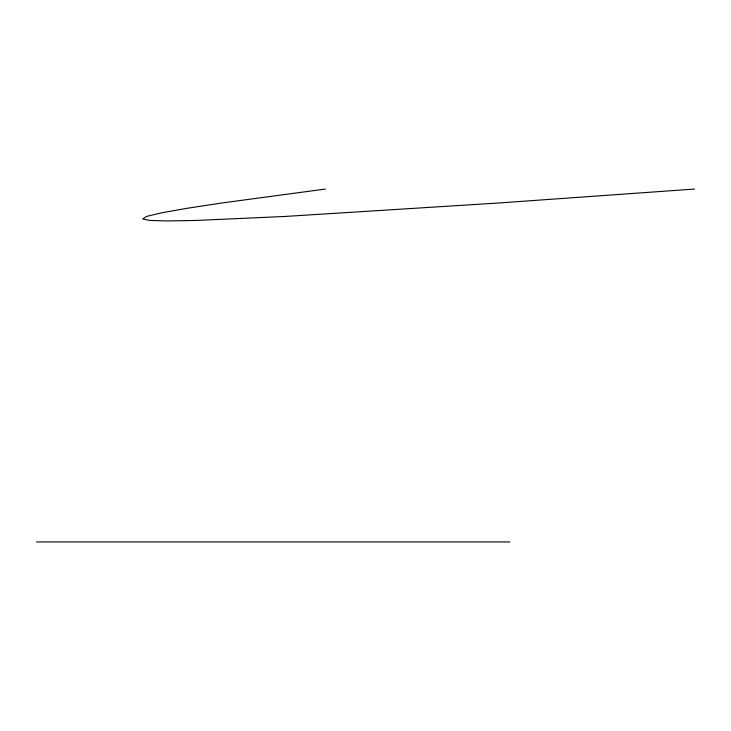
<?xml version="1.0" encoding="UTF-8"?>
<svg xmlns="http://www.w3.org/2000/svg" width="731" height="731" viewBox="0 0 731 731"><rect width="100%" height="100%" fill="white"/><g stroke="black" fill="none" stroke-linecap="round" stroke-linejoin="round"><path stroke-width="1.1" d="M325.377 189.055L221.676 203.008L185.875 208.49L160.783 212.977L146.392 216.467L142.7 218.962L149.709 220.451L167.426 220.954L195.844 220.451L284.788 216.467L498.478 203.008L694.45 189.055M36.55 541.945L509.891 541.945"/></g></svg>
